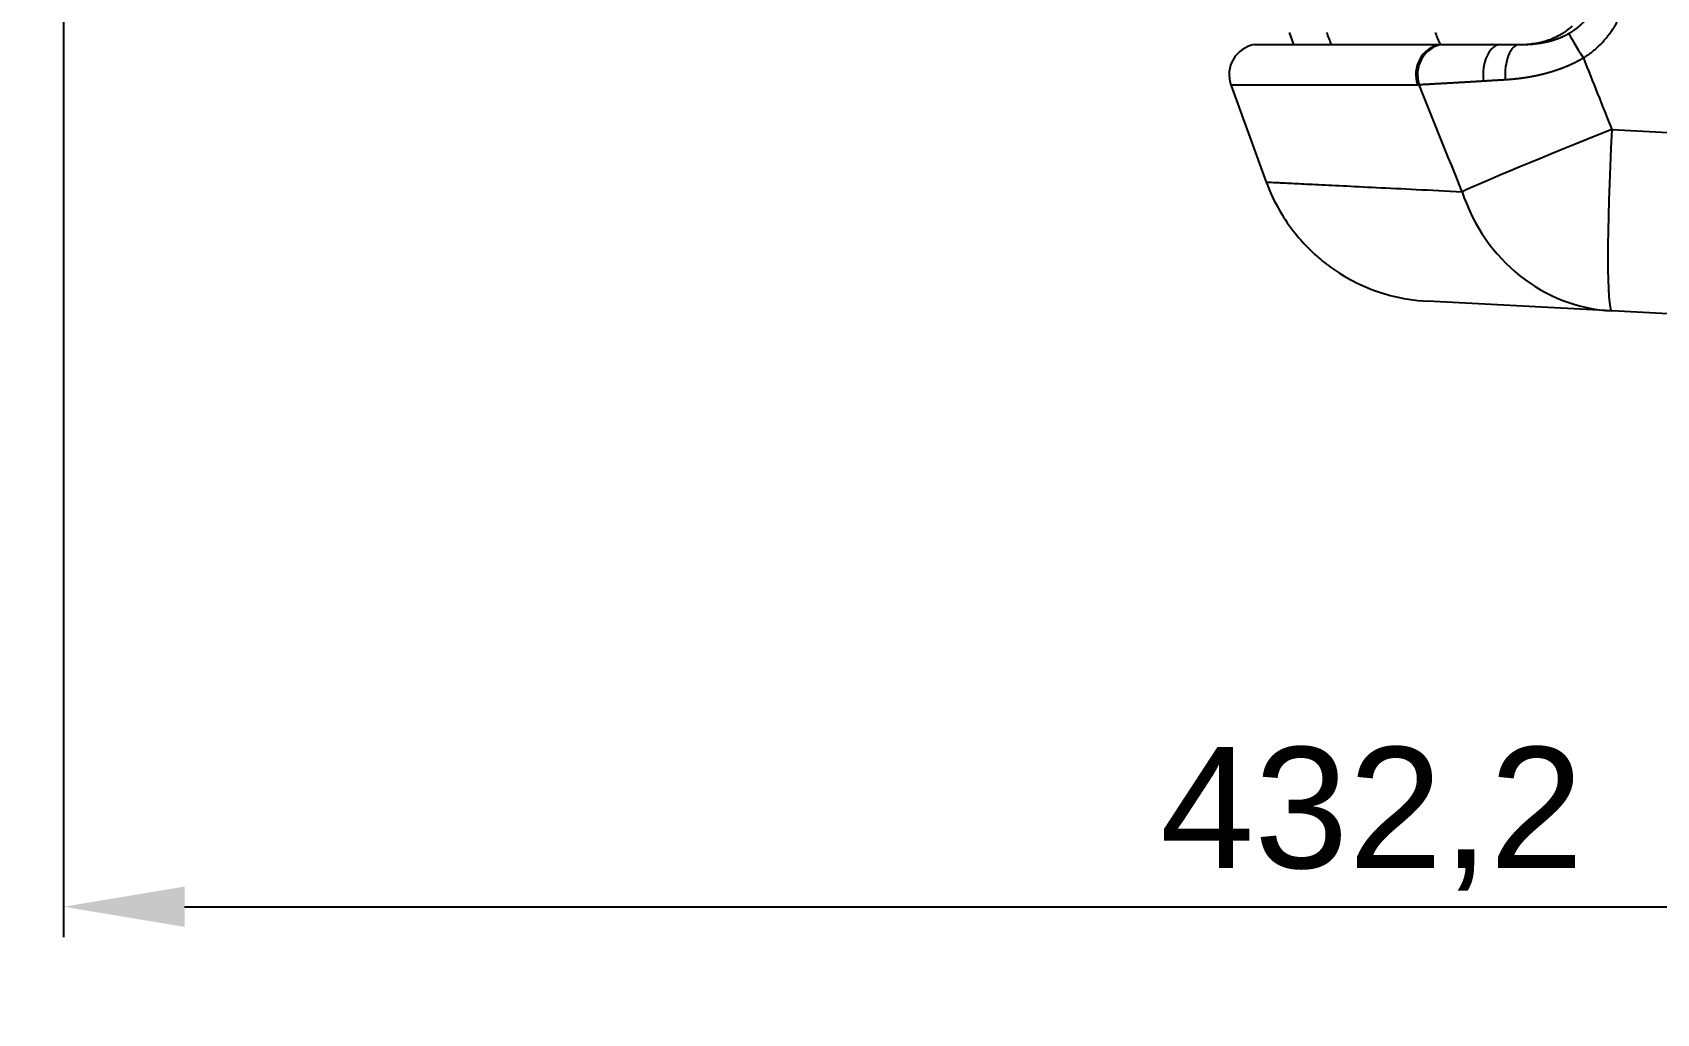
# Model space of a CAD drawing. Header units: millimetres. Extents: x 6110 to 6704, y -2661 to -1821.
# Drawn here: x 6510.3 to 6577.3, y -2552.2 to -2511.7 of the extents above; entities that cross this region are included whole.
import ezdxf

# ---------------------------------------------------------------- set-up
doc = ezdxf.new("R2010")
doc.units = ezdxf.units.MM
doc.header["$LTSCALE"] = 0.1
doc.linetypes.add('HIDDEN2', pattern=[4.7625, 3.175, -1.5875])
doc.layers.add('1', color=4, linetype='HIDDEN2', lineweight=13)
doc.layers.add('DIM', color=3, linetype='Continuous', lineweight=9)
doc.styles.get("Standard").update_dxf_attribs({"font": 'arial.ttf'})
doc.dimstyles.new('ISO-25', dxfattribs={"dimtxt": 2.5, "dimasz": 2.5, "dimexe": 1.25, "dimexo": 0.625, "dimtad": 1, "dimlfac": 5, "dimtxsty": 'Standard', "dimcen": 2.5, "dimadec": 0, "dimazin": 0, "dimtfac": 1, "dimtmove": 0, "dimatfit": 3, "dimfxl": 1, "dimarcsym": 0})

# ---------------------------------------------------------------- blocks, each defined once
blk = doc.blocks.new('*D39')
at = {"layer": 'Defpoints', "color": 0, "transparency": 16777216}
for p in [(6513.773, -2395.98), (6477.754, -2595.98), (6513.773, -2595.98)]:
    blk.add_point(p, dxfattribs=at)
at = {"layer": 'DIM', "color": 0, "lineweight": -2, "transparency": 16777216}
for p, q in [((6513.148, -2395.98), (6476.504, -2395.98)), ((6477.754, -2400.98), (6477.754, -2590.98)), ((6513.148, -2595.98), (6476.504, -2595.98))]:
    blk.add_line(p, q, dxfattribs=at)
at = {"layer": 'DIM', "color": 0, "transparency": 16777216}
for points in [[(6476.921, -2400.98), (6478.587, -2400.98), (6477.754, -2395.98)], [(6476.921, -2590.98), (6478.587, -2590.98), (6477.754, -2595.98)]]:
    blk.add_solid(points, dxfattribs=at)
at = {"layer": 'DIM', "color": 0, "transparency": 16777216, "insert": (6473.604, -2495.98), "char_height": 5, "attachment_point": 5, "rotation": 90, "bg_fill": 3, "box_fill_scale": 1.1, "bg_fill_color": 256, "bg_fill_true_color": 13158600, "bg_fill_transparency": 0}
blk.add_mtext('800( {\\fGulim|b0|i0|c129|p50;세면대 높이)}', dxfattribs=at)
blk = doc.blocks.new('*D44')
at = {"layer": 'Defpoints', "color": 0, "transparency": 16777216}
for p in [(6511.558, -2398.849), (6619.617, -2532.542), (6619.617, -2547.836)]:
    blk.add_point(p, dxfattribs=at)
at = {"layer": 'DIM', "color": 0, "lineweight": -2, "transparency": 16777216}
for p, q in [((6511.558, -2399.474), (6511.558, -2549.086)), ((6619.617, -2533.167), (6619.617, -2549.086)), ((6516.558, -2547.836), (6614.617, -2547.836))]:
    blk.add_line(p, q, dxfattribs=at)
at = {"layer": 'DIM', "color": 0, "transparency": 16777216}
for points in [[(6516.558, -2547.003), (6516.558, -2548.669), (6511.558, -2547.836)], [(6614.617, -2547.003), (6614.617, -2548.669), (6619.617, -2547.836)]]:
    blk.add_solid(points, dxfattribs=at)
at = {"layer": 'DIM', "color": 0, "transparency": 16777216, "insert": (6565.588, -2544.206), "char_height": 5, "attachment_point": 5, "bg_fill": 3, "box_fill_scale": 1.1, "bg_fill_color": 256, "bg_fill_true_color": 13158600, "bg_fill_transparency": 0}
blk.add_mtext('432,2', dxfattribs=at)

msp = doc.modelspace()

# ---------------------------------------------------------------- hatches: boundary and pattern name
at = {"layer": 'DIM'}
h = msp.add_hatch(dxfattribs=at)
h.set_pattern_fill('ANSI31', color=2)
edge = h.paths.add_edge_path()
edge.add_line((6619.617, -2595.98), (6619.617, -1962.206))
edge.add_line((6634.617, -1966.11), (6619.617, -1966.11))
edge.add_line((6634.617, -2610.98), (6634.617, -1966.11))
edge.add_line((6634.617, -2610.98), (6184.457, -2610.98))
edge.add_line((6619.617, -2595.98), (6184.457, -2595.98))
edge.add_line((6184.457, -2610.98), (6184.457, -2595.98))

# ---------------------------------------------------------------- linework, layer by layer
at = {"layer": '1', "color": 7, "linetype": 'Continuous', "lineweight": -3}
for p, q in [((6560.76, -2512.231), (6563.918, -2512.231)), ((6562.174, -2511.731), (6562.356, -2512.231)), ((6563.918, -2512.231), (6568.404, -2512.231)), ((6559.769, -2513.894), (6561.23, -2517.908)), ((6559.769, -2513.894), (6567.476, -2513.894)), ((6575.499, -2515.74), (6614.705, -2517.795)), ((6575.499, -2523.23), (6567.885, -2522.831)), ((6614.705, -2525.284), (6575.499, -2523.23))]:
    msp.add_line(p, q, dxfattribs=at)
msp.add_arc((6560.944, -2513.467), 1.25, 98.46304, 200, dxfattribs=at)
for centre, major_axis, ratio, start_param, end_param in [((6568.576, -2513.467), (0, 1.25), 0.936036, 0.147708, 1.919862), ((6568.644, -2513.467), (0.016, 1.25), 0.934869, 0.157223, 1.931865), ((6570.911, -2513.48), (0, 1.25), 0.582642, 0, 1.782073), ((6571.679, -2513.48), (0, 1.25), 0.470632, 0, 1.7378), ((6574.39, -2512.787), (-0.671, 1.055), 0.04418, 0.234735, 1.542708), ((6575.891, -2515.74), (6.968, 2.774), 0.019378, 1.619441, 2.797116), ((6575.891, -2515.74), (0.393, 7.49), 0.052264, 1.573535, 3.141593), ((6575.891, -2515.74), (0.393, 7.49), 0.930517, 1.968657, 3.141593)]:
    msp.add_ellipse(centre, major_axis=major_axis, ratio=ratio, start_param=start_param, end_param=end_param, dxfattribs=at)
for points, degree, knots in [([(6573.727, -2511.768), (6573.73, -2511.766), (6573.738, -2511.762), (6573.75, -2511.755), (6573.761, -2511.748), (6573.772, -2511.741), (6573.784, -2511.734), (6573.795, -2511.727), (6573.806, -2511.72), (6573.818, -2511.713), (6573.829, -2511.706), (6573.84, -2511.699), (6573.851, -2511.692), (6573.862, -2511.685), (6573.873, -2511.678), (6573.884, -2511.671), (6573.894, -2511.663), (6573.905, -2511.656), (6573.916, -2511.649), (6573.926, -2511.641), (6573.937, -2511.634), (6573.948, -2511.627), (6573.958, -2511.619), (6573.969, -2511.612), (6573.979, -2511.604), (6573.989, -2511.597), (6574, -2511.589), (6574.01, -2511.582), (6574.02, -2511.574), (6574.03, -2511.567), (6574.04, -2511.559), (6574.05, -2511.551), (6574.06, -2511.543), (6574.07, -2511.536), (6574.08, -2511.528), (6574.09, -2511.52), (6574.099, -2511.512), (6574.109, -2511.505), (6574.119, -2511.497), (6574.128, -2511.489), (6574.138, -2511.481), (6574.147, -2511.473), (6574.157, -2511.465), (6574.166, -2511.457), (6574.175, -2511.449), (6574.185, -2511.441), (6574.194, -2511.433), (6574.203, -2511.425), (6574.212, -2511.417), (6574.221, -2511.409), (6574.23, -2511.4), (6574.239, -2511.392), (6574.248, -2511.384), (6574.257, -2511.376), (6574.265, -2511.368), (6574.274, -2511.359), (6574.283, -2511.351), (6574.291, -2511.343), (6574.3, -2511.334), (6574.308, -2511.326), (6574.317, -2511.318), (6574.325, -2511.309), (6574.334, -2511.301), (6574.342, -2511.292), (6574.35, -2511.284), (6574.358, -2511.276), (6574.366, -2511.267), (6574.374, -2511.259), (6574.382, -2511.25), (6574.39, -2511.242), (6574.398, -2511.233), (6574.406, -2511.225), (6574.414, -2511.216), (6574.422, -2511.207), (6574.429, -2511.199), (6574.437, -2511.19), (6574.444, -2511.181), (6574.452, -2511.173), (6574.459, -2511.164), (6574.467, -2511.155), (6574.474, -2511.147), (6574.482, -2511.138), (6574.489, -2511.129), (6574.496, -2511.121), (6574.503, -2511.112), (6574.51, -2511.103), (6574.517, -2511.094), (6574.524, -2511.086), (6574.531, -2511.077), (6574.538, -2511.068), (6574.545, -2511.059), (6574.552, -2511.05), (6574.558, -2511.041), (6574.565, -2511.033), (6574.572, -2511.024), (6574.578, -2511.015), (6574.585, -2511.006), (6574.591, -2510.997), (6574.597, -2510.988), (6574.604, -2510.979), (6574.61, -2510.97), (6574.616, -2510.961), (6574.623, -2510.952), (6574.629, -2510.944), (6574.635, -2510.935), (6574.641, -2510.926), (6574.647, -2510.917), (6574.653, -2510.908), (6574.659, -2510.899), (6574.664, -2510.89), (6574.67, -2510.881), (6574.676, -2510.872), (6574.681, -2510.863), (6574.687, -2510.854), (6574.693, -2510.845), (6574.698, -2510.835), (6574.704, -2510.826), (6574.709, -2510.817), (6574.714, -2510.808), (6574.72, -2510.799), (6574.725, -2510.79), (6574.73, -2510.781), (6574.735, -2510.772), (6574.74, -2510.763), (6574.745, -2510.754), (6574.75, -2510.745), (6574.755, -2510.736), (6574.76, -2510.727), (6574.765, -2510.718), (6574.77, -2510.708), (6574.774, -2510.699), (6574.779, -2510.69), (6574.784, -2510.681), (6574.788, -2510.672), (6574.793, -2510.663), (6574.797, -2510.654), (6574.802, -2510.645), (6574.806, -2510.636), (6574.81, -2510.627), (6574.815, -2510.617), (6574.819, -2510.608), (6574.823, -2510.599), (6574.827, -2510.59), (6574.831, -2510.581), (6574.835, -2510.572), (6574.839, -2510.563), (6574.843, -2510.554), (6574.86, -2510.515), (6574.887, -2510.446), (6574.921, -2510.345), (6574.95, -2510.243), (6574.974, -2510.141), (6574.992, -2510.039), (6575.005, -2509.936), (6575.013, -2509.833), (6575.015, -2509.758), (6575.014, -2509.709), (6575.014, -2509.687), (6575.013, -2509.666), (6575.013, -2509.644), (6575.012, -2509.623), (6575.01, -2509.601), (6575.009, -2509.58), (6575.007, -2509.558), (6575.005, -2509.536), (6575.003, -2509.515), (6575.001, -2509.493), (6574.998, -2509.472), (6574.995, -2509.45), (6574.992, -2509.428), (6574.989, -2509.407), (6574.985, -2509.385), (6574.981, -2509.364), (6574.977, -2509.342), (6574.973, -2509.321), (6574.968, -2509.299), (6574.964, -2509.278), (6574.959, -2509.256), (6574.953, -2509.235), (6574.948, -2509.213), (6574.942, -2509.192), (6574.936, -2509.171), (6574.93, -2509.149), (6574.924, -2509.128), (6574.917, -2509.107), (6574.911, -2509.086), (6574.903, -2509.064), (6574.896, -2509.043), (6574.889, -2509.022), (6574.881, -2509.001), (6574.873, -2508.98), (6574.865, -2508.959), (6574.856, -2508.938), (6574.847, -2508.917), (6574.838, -2508.896), (6574.832, -2508.882), (6574.829, -2508.875)], 3, [0, 0, 0, 0, 0.003983, 0.007958, 0.011925, 0.015883, 0.019832, 0.023774, 0.027706, 0.031631, 0.035547, 0.039454, 0.043354, 0.047244, 0.051127, 0.055001, 0.058867, 0.062725, 0.066574, 0.070415, 0.074248, 0.078072, 0.081889, 0.085697, 0.089496, 0.093288, 0.097071, 0.100847, 0.104614, 0.108372, 0.112123, 0.115866, 0.1196, 0.123326, 0.127045, 0.130755, 0.134457, 0.138151, 0.141837, 0.145514, 0.149184, 0.152846, 0.1565, 0.160146, 0.163783, 0.167413, 0.171035, 0.174649, 0.178255, 0.181853, 0.185443, 0.189026, 0.1926, 0.196167, 0.199726, 0.203276, 0.206819, 0.210355, 0.213882, 0.217402, 0.220914, 0.224418, 0.227914, 0.231403, 0.234884, 0.238358, 0.241823, 0.245281, 0.248731, 0.252174, 0.255609, 0.259037, 0.262456, 0.265869, 0.269273, 0.272671, 0.27606, 0.279442, 0.282817, 0.286184, 0.289544, 0.292896, 0.296241, 0.299578, 0.302908, 0.30623, 0.309546, 0.312853, 0.316154, 0.319447, 0.322733, 0.326011, 0.329282, 0.332546, 0.335803, 0.339053, 0.342295, 0.34553, 0.348758, 0.351979, 0.355192, 0.358399, 0.361598, 0.364791, 0.367976, 0.371154, 0.374325, 0.377489, 0.380646, 0.383797, 0.38694, 0.390076, 0.393205, 0.396328, 0.399443, 0.402552, 0.405654, 0.408749, 0.411837, 0.414918, 0.417993, 0.421061, 0.424122, 0.427176, 0.430224, 0.433265, 0.436299, 0.439327, 0.442348, 0.445363, 0.448371, 0.451372, 0.454367, 0.457356, 0.460337, 0.463313, 0.466282, 0.469245, 0.472201, 0.475151, 0.478094, 0.481031, 0.483962, 0.486886, 0.489805, 0.492717, 0.495623, 0.498522, 0.529835, 0.560864, 0.591639, 0.622186, 0.652536, 0.682717, 0.712758, 0.742692, 0.748967, 0.755248, 0.761533, 0.767823, 0.774119, 0.78042, 0.786727, 0.79304, 0.79936, 0.805687, 0.81202, 0.818362, 0.82471, 0.831067, 0.837432, 0.843805, 0.850187, 0.856578, 0.862978, 0.869388, 0.875808, 0.882237, 0.888678, 0.895128, 0.90159, 0.908063, 0.914547, 0.921043, 0.927551, 0.934071, 0.940604, 0.947149, 0.953707, 0.960279, 0.966864, 0.973463, 0.980075, 0.986702, 0.993344, 1, 1, 1, 1]), ([(6575.837, -2508.448), (6576.075, -2509.032), (6576.099, -2510.304), (6575.883, -2510.894), (6575.671, -2511.474), (6575.262, -2511.966), (6574.865, -2512.444), (6574.324, -2512.787)], 2, [0, 0, 0, 0.25, 0.5, 0.5, 0.75, 0.75, 1, 1, 1]), ([(6571.647, -2512.231), (6571.742, -2512.231), (6571.837, -2512.228), (6572.029, -2512.215), (6572.125, -2512.205), (6572.318, -2512.179), (6572.415, -2512.162), (6572.608, -2512.119), (6572.705, -2512.094), (6572.815, -2512.06), (6572.827, -2512.056), (6572.851, -2512.048), (6572.887, -2512.036), (6572.972, -2512.006), (6573.043, -2511.978), (6573.184, -2511.919), (6573.276, -2511.874), (6573.412, -2511.798), (6573.456, -2511.772), (6573.523, -2511.73), (6573.544, -2511.716), (6573.577, -2511.694), (6573.588, -2511.686), (6573.609, -2511.671), (6573.62, -2511.664), (6573.716, -2511.594), (6573.797, -2511.528), (6573.874, -2511.455)], 3, [0, 0, 0, 0, 0.125, 0.125, 0.25, 0.25, 0.375, 0.375, 0.5, 0.5, 0.515625, 0.515625, 0.53125, 0.5625, 0.625, 0.625, 0.75, 0.75, 0.8125, 0.8125, 0.84375, 0.84375, 0.859375, 0.859375, 0.875, 0.875, 1, 1, 1, 1]), ([(6568.477, -2512.231), (6568.538, -2512.231), (6568.605, -2512.231), (6568.75, -2512.231), (6568.828, -2512.231), (6568.933, -2512.231), (6568.954, -2512.231), (6568.998, -2512.231), (6569.064, -2512.231), (6569.132, -2512.231), (6569.273, -2512.231), (6569.372, -2512.231), (6569.502, -2512.231), (6569.529, -2512.231), (6569.582, -2512.231), (6569.662, -2512.231), (6569.745, -2512.231), (6569.913, -2512.231), (6570.029, -2512.231), (6570.268, -2512.231), (6570.391, -2512.231), (6570.646, -2512.231), (6570.776, -2512.231), (6570.911, -2512.231)], 3, [0, 0, 0, 0, 0.125, 0.125, 0.25, 0.25, 0.28125, 0.28125, 0.3125, 0.375, 0.375, 0.5, 0.5, 0.53125, 0.53125, 0.5625, 0.625, 0.625, 0.75, 0.75, 0.875, 0.875, 1, 1, 1, 1]), ([(6571.679, -2512.231), (6571.684, -2512.231), (6571.695, -2512.231), (6571.711, -2512.23), (6571.727, -2512.23), (6571.743, -2512.23), (6571.758, -2512.23), (6571.774, -2512.23), (6571.79, -2512.23), (6571.806, -2512.229), (6571.822, -2512.229), (6571.837, -2512.229), (6571.853, -2512.228), (6571.869, -2512.228), (6571.884, -2512.227), (6571.9, -2512.227), (6571.916, -2512.226), (6571.931, -2512.226), (6571.947, -2512.225), (6571.963, -2512.224), (6571.978, -2512.224), (6571.994, -2512.223), (6572.009, -2512.222), (6572.025, -2512.221), (6572.04, -2512.22), (6572.056, -2512.219), (6572.071, -2512.218), (6572.087, -2512.217), (6572.102, -2512.216), (6572.118, -2512.215), (6572.133, -2512.214), (6572.148, -2512.213), (6572.164, -2512.212), (6572.179, -2512.21), (6572.194, -2512.209), (6572.209, -2512.208), (6572.225, -2512.206), (6572.24, -2512.205), (6572.255, -2512.203), (6572.27, -2512.202), (6572.285, -2512.2), (6572.301, -2512.199), (6572.316, -2512.197), (6572.331, -2512.195), (6572.346, -2512.194), (6572.361, -2512.192), (6572.376, -2512.19), (6572.391, -2512.188), (6572.406, -2512.186), (6572.421, -2512.184), (6572.436, -2512.182), (6572.45, -2512.18), (6572.465, -2512.178), (6572.48, -2512.176), (6572.495, -2512.174), (6572.51, -2512.172), (6572.524, -2512.17), (6572.539, -2512.167), (6572.554, -2512.165), (6572.569, -2512.163), (6572.583, -2512.16), (6572.598, -2512.158), (6572.612, -2512.155), (6572.627, -2512.153), (6572.642, -2512.15), (6572.656, -2512.147), (6572.67, -2512.145), (6572.685, -2512.142), (6572.699, -2512.139), (6572.714, -2512.136), (6572.728, -2512.133), (6572.742, -2512.13), (6572.757, -2512.127), (6572.771, -2512.124), (6572.785, -2512.121), (6572.799, -2512.118), (6572.814, -2512.115), (6572.828, -2512.112), (6572.842, -2512.109), (6572.856, -2512.105), (6572.87, -2512.102), (6572.884, -2512.099), (6572.898, -2512.095), (6572.912, -2512.092), (6572.926, -2512.088), (6572.94, -2512.085), (6572.954, -2512.081), (6572.967, -2512.077), (6572.981, -2512.073), (6572.995, -2512.07), (6573.009, -2512.066), (6573.022, -2512.062), (6573.036, -2512.058), (6573.05, -2512.054), (6573.063, -2512.05), (6573.077, -2512.046), (6573.09, -2512.042), (6573.104, -2512.038), (6573.117, -2512.034), (6573.131, -2512.029), (6573.144, -2512.025), (6573.157, -2512.021), (6573.171, -2512.016), (6573.184, -2512.012), (6573.197, -2512.007), (6573.21, -2512.003), (6573.223, -2511.998), (6573.236, -2511.994), (6573.249, -2511.989), (6573.263, -2511.984), (6573.275, -2511.98), (6573.288, -2511.975), (6573.301, -2511.97), (6573.314, -2511.965), (6573.327, -2511.96), (6573.34, -2511.955), (6573.353, -2511.95), (6573.365, -2511.945), (6573.378, -2511.94), (6573.391, -2511.934), (6573.403, -2511.929), (6573.416, -2511.924), (6573.428, -2511.918), (6573.441, -2511.913), (6573.453, -2511.908), (6573.466, -2511.902), (6573.478, -2511.896), (6573.49, -2511.891), (6573.502, -2511.885), (6573.515, -2511.88), (6573.527, -2511.874), (6573.539, -2511.868), (6573.551, -2511.862), (6573.563, -2511.856), (6573.575, -2511.85), (6573.587, -2511.844), (6573.599, -2511.838), (6573.611, -2511.832), (6573.622, -2511.826), (6573.634, -2511.82), (6573.646, -2511.814), (6573.658, -2511.807), (6573.669, -2511.801), (6573.681, -2511.794), (6573.692, -2511.788), (6573.704, -2511.782), (6573.715, -2511.775), (6573.723, -2511.771), (6573.727, -2511.768)], 3, [0, 0, 0, 0, 0.008442, 0.016859, 0.025251, 0.033618, 0.04196, 0.050277, 0.058569, 0.066836, 0.075079, 0.083296, 0.091489, 0.099658, 0.107801, 0.115921, 0.124015, 0.132086, 0.140132, 0.148153, 0.156151, 0.164124, 0.172073, 0.179997, 0.187898, 0.195775, 0.203628, 0.211457, 0.219262, 0.227043, 0.234801, 0.242535, 0.250246, 0.257933, 0.265596, 0.273236, 0.280853, 0.288446, 0.296017, 0.303564, 0.311088, 0.318589, 0.326067, 0.333522, 0.340954, 0.348364, 0.355751, 0.363115, 0.370457, 0.377776, 0.385073, 0.392348, 0.3996, 0.40683, 0.414038, 0.421224, 0.428388, 0.43553, 0.44265, 0.449748, 0.456825, 0.46388, 0.470914, 0.477926, 0.484916, 0.491886, 0.498834, 0.505761, 0.512667, 0.519553, 0.526417, 0.53326, 0.540083, 0.546885, 0.553667, 0.560428, 0.567169, 0.573889, 0.580589, 0.58727, 0.59393, 0.60057, 0.60719, 0.613791, 0.620372, 0.626933, 0.633475, 0.639998, 0.646501, 0.652985, 0.65945, 0.665896, 0.672324, 0.678732, 0.685122, 0.691493, 0.697846, 0.70418, 0.710496, 0.716794, 0.723074, 0.729336, 0.73558, 0.741806, 0.748015, 0.754206, 0.76038, 0.766536, 0.772675, 0.778798, 0.784903, 0.790991, 0.797063, 0.803118, 0.809157, 0.815179, 0.821185, 0.827175, 0.833148, 0.839106, 0.845048, 0.850975, 0.856886, 0.862781, 0.868662, 0.874527, 0.880377, 0.886212, 0.892033, 0.897839, 0.90363, 0.909407, 0.91517, 0.920919, 0.926654, 0.932375, 0.938082, 0.943776, 0.949456, 0.955123, 0.960777, 0.966418, 0.972047, 0.977662, 0.983265, 0.988856, 0.994434, 1, 1, 1, 1]), ([(6574.324, -2512.787), (6574.32, -2512.79), (6574.311, -2512.795), (6574.298, -2512.803), (6574.284, -2512.811), (6574.271, -2512.819), (6574.257, -2512.826), (6574.244, -2512.834), (6574.23, -2512.842), (6574.217, -2512.85), (6574.203, -2512.857), (6574.19, -2512.865), (6574.176, -2512.872), (6574.162, -2512.88), (6574.148, -2512.887), (6574.135, -2512.895), (6574.121, -2512.902), (6574.107, -2512.91), (6574.093, -2512.917), (6574.079, -2512.924), (6574.065, -2512.932), (6574.051, -2512.939), (6574.037, -2512.946), (6574.023, -2512.953), (6574.009, -2512.96), (6573.995, -2512.968), (6573.981, -2512.975), (6573.966, -2512.982), (6573.952, -2512.989), (6573.938, -2512.996), (6573.923, -2513.003), (6573.909, -2513.01), (6573.895, -2513.017), (6573.88, -2513.024), (6573.866, -2513.03), (6573.851, -2513.037), (6573.837, -2513.044), (6573.822, -2513.051), (6573.808, -2513.057), (6573.793, -2513.064), (6573.778, -2513.071), (6573.763, -2513.077), (6573.749, -2513.084), (6573.734, -2513.091), (6573.719, -2513.097), (6573.704, -2513.104), (6573.689, -2513.11), (6573.675, -2513.116), (6573.66, -2513.123), (6573.645, -2513.129), (6573.63, -2513.136), (6573.614, -2513.142), (6573.599, -2513.148), (6573.584, -2513.154), (6573.569, -2513.16), (6573.554, -2513.167), (6573.539, -2513.173), (6573.523, -2513.179), (6573.508, -2513.185), (6573.493, -2513.191), (6573.478, -2513.197), (6573.462, -2513.203), (6573.447, -2513.209), (6573.431, -2513.215), (6573.416, -2513.221), (6573.4, -2513.226), (6573.385, -2513.232), (6573.369, -2513.238), (6573.354, -2513.244), (6573.338, -2513.249), (6573.322, -2513.255), (6573.307, -2513.261), (6573.291, -2513.266), (6573.275, -2513.272), (6573.259, -2513.277), (6573.244, -2513.283), (6573.228, -2513.288), (6573.212, -2513.294), (6573.196, -2513.299), (6573.18, -2513.304), (6573.164, -2513.31), (6573.148, -2513.315), (6573.132, -2513.32), (6573.116, -2513.325), (6573.1, -2513.33), (6573.084, -2513.336), (6573.068, -2513.341), (6573.051, -2513.346), (6573.035, -2513.351), (6573.019, -2513.356), (6573.003, -2513.361), (6572.986, -2513.366), (6572.97, -2513.371), (6572.954, -2513.375), (6572.937, -2513.38), (6572.921, -2513.385), (6572.904, -2513.39), (6572.888, -2513.394), (6572.872, -2513.399), (6572.855, -2513.404), (6572.838, -2513.408), (6572.822, -2513.413), (6572.805, -2513.418), (6572.789, -2513.422), (6572.772, -2513.426), (6572.755, -2513.431), (6572.739, -2513.435), (6572.722, -2513.44), (6572.7, -2513.445), (6572.673, -2513.452), (6572.642, -2513.46), (6572.61, -2513.468), (6572.577, -2513.476), (6572.545, -2513.483), (6572.512, -2513.491), (6572.48, -2513.498), (6572.447, -2513.505), (6572.414, -2513.512), (6572.381, -2513.519), (6572.347, -2513.526), (6572.314, -2513.533), (6572.28, -2513.54), (6572.247, -2513.546), (6572.213, -2513.553), (6572.179, -2513.559), (6572.145, -2513.565), (6572.11, -2513.571), (6572.076, -2513.577), (6572.041, -2513.583), (6572.006, -2513.589), (6571.972, -2513.594), (6571.937, -2513.6), (6571.901, -2513.605), (6571.866, -2513.61), (6571.831, -2513.615), (6571.795, -2513.62), (6571.76, -2513.625), (6571.724, -2513.63), (6571.688, -2513.634), (6571.652, -2513.639), (6571.616, -2513.643), (6571.579, -2513.647), (6571.543, -2513.651), (6571.507, -2513.655), (6571.47, -2513.659), (6571.433, -2513.662), (6571.397, -2513.666), (6571.36, -2513.669), (6571.323, -2513.672), (6571.286, -2513.675), (6571.248, -2513.678), (6571.211, -2513.681), (6571.174, -2513.684), (6571.136, -2513.686), (6571.111, -2513.688), (6571.099, -2513.688)], 3, [0, 0, 0, 0, 0.004365, 0.008734, 0.013109, 0.017489, 0.021873, 0.026263, 0.030658, 0.035058, 0.039463, 0.043874, 0.04829, 0.052711, 0.057138, 0.06157, 0.066008, 0.070451, 0.074899, 0.079353, 0.083813, 0.088279, 0.09275, 0.097227, 0.101709, 0.106198, 0.110692, 0.115192, 0.119699, 0.124211, 0.128729, 0.133253, 0.137783, 0.14232, 0.146862, 0.151411, 0.155966, 0.160527, 0.165094, 0.169668, 0.174248, 0.178835, 0.183428, 0.188027, 0.192633, 0.197245, 0.201864, 0.20649, 0.211122, 0.215761, 0.220406, 0.225059, 0.229718, 0.234384, 0.239056, 0.243736, 0.248422, 0.253115, 0.257816, 0.262523, 0.267237, 0.271958, 0.276687, 0.281422, 0.286165, 0.290914, 0.295671, 0.300435, 0.305207, 0.309985, 0.314771, 0.319564, 0.324365, 0.329173, 0.333988, 0.338811, 0.343641, 0.348479, 0.353324, 0.358177, 0.363037, 0.367905, 0.372781, 0.377664, 0.382555, 0.387454, 0.39236, 0.397274, 0.402196, 0.407125, 0.412063, 0.417008, 0.421961, 0.426922, 0.431891, 0.436867, 0.441852, 0.446845, 0.451845, 0.456854, 0.461871, 0.466896, 0.471928, 0.476969, 0.482018, 0.487076, 0.492141, 0.497214, 0.502296, 0.511913, 0.521581, 0.531301, 0.541073, 0.550896, 0.560772, 0.570701, 0.580682, 0.590715, 0.600802, 0.610941, 0.621134, 0.63138, 0.641679, 0.652032, 0.662438, 0.672899, 0.683413, 0.693981, 0.704603, 0.71528, 0.726011, 0.736796, 0.747635, 0.75853, 0.769478, 0.780482, 0.79154, 0.802653, 0.813821, 0.825044, 0.836322, 0.847655, 0.859043, 0.870486, 0.881984, 0.893537, 0.905146, 0.916809, 0.928528, 0.940302, 0.952131, 0.964016, 0.975955, 0.98795, 1, 1, 1, 1]), ([(6570.199, -2513.743), (6570.193, -2513.743), (6570.181, -2513.744), (6570.163, -2513.745), (6570.145, -2513.746), (6570.127, -2513.747), (6570.109, -2513.748), (6570.091, -2513.749), (6570.073, -2513.75), (6570.056, -2513.751), (6570.038, -2513.752), (6570.02, -2513.753), (6570.003, -2513.755), (6569.985, -2513.756), (6569.968, -2513.757), (6569.951, -2513.758), (6569.934, -2513.759), (6569.916, -2513.76), (6569.899, -2513.761), (6569.882, -2513.762), (6569.865, -2513.763), (6569.848, -2513.764), (6569.831, -2513.765), (6569.815, -2513.766), (6569.798, -2513.767), (6569.781, -2513.768), (6569.765, -2513.769), (6569.748, -2513.77), (6569.732, -2513.771), (6569.715, -2513.772), (6569.699, -2513.773), (6569.683, -2513.774), (6569.666, -2513.775), (6569.65, -2513.776), (6569.634, -2513.777), (6569.618, -2513.778), (6569.602, -2513.779), (6569.586, -2513.779), (6569.57, -2513.78), (6569.555, -2513.781), (6569.539, -2513.782), (6569.523, -2513.783), (6569.508, -2513.784), (6569.492, -2513.785), (6569.477, -2513.786), (6569.462, -2513.787), (6569.446, -2513.788), (6569.431, -2513.789), (6569.416, -2513.79), (6569.401, -2513.79), (6569.386, -2513.791), (6569.371, -2513.792), (6569.356, -2513.793), (6569.341, -2513.794), (6569.326, -2513.795), (6569.311, -2513.796), (6569.297, -2513.797), (6569.282, -2513.797), (6569.267, -2513.798), (6569.253, -2513.799), (6569.239, -2513.8), (6569.224, -2513.801), (6569.21, -2513.802), (6569.196, -2513.802), (6569.182, -2513.803), (6569.167, -2513.804), (6569.153, -2513.805), (6569.139, -2513.806), (6569.126, -2513.806), (6569.112, -2513.807), (6569.098, -2513.808), (6569.084, -2513.809), (6569.071, -2513.81), (6569.057, -2513.81), (6569.043, -2513.811), (6569.03, -2513.812), (6569.017, -2513.813), (6569.003, -2513.813), (6568.99, -2513.814), (6568.977, -2513.815), (6568.964, -2513.816), (6568.951, -2513.816), (6568.938, -2513.817), (6568.925, -2513.818), (6568.912, -2513.819), (6568.899, -2513.819), (6568.886, -2513.82), (6568.873, -2513.821), (6568.861, -2513.822), (6568.848, -2513.822), (6568.836, -2513.823), (6568.823, -2513.824), (6568.811, -2513.824), (6568.798, -2513.825), (6568.786, -2513.826), (6568.774, -2513.826), (6568.762, -2513.827), (6568.749, -2513.828), (6568.737, -2513.828), (6568.725, -2513.829), (6568.714, -2513.83), (6568.702, -2513.831), (6568.69, -2513.831), (6568.678, -2513.832), (6568.666, -2513.832), (6568.655, -2513.833), (6568.643, -2513.834), (6568.632, -2513.834), (6568.615, -2513.835), (6568.592, -2513.837), (6568.565, -2513.838), (6568.538, -2513.84), (6568.511, -2513.841), (6568.484, -2513.843), (6568.457, -2513.844), (6568.431, -2513.846), (6568.405, -2513.847), (6568.38, -2513.849), (6568.354, -2513.85), (6568.329, -2513.852), (6568.304, -2513.853), (6568.28, -2513.854), (6568.255, -2513.856), (6568.231, -2513.857), (6568.207, -2513.858), (6568.184, -2513.86), (6568.161, -2513.861), (6568.138, -2513.862), (6568.115, -2513.864), (6568.093, -2513.865), (6568.071, -2513.866), (6568.049, -2513.867), (6568.027, -2513.868), (6568.006, -2513.87), (6567.985, -2513.871), (6567.964, -2513.872), (6567.943, -2513.873), (6567.923, -2513.874), (6567.903, -2513.875), (6567.884, -2513.876), (6567.864, -2513.877), (6567.845, -2513.878), (6567.826, -2513.879), (6567.807, -2513.88), (6567.789, -2513.881), (6567.771, -2513.882), (6567.753, -2513.883), (6567.736, -2513.884), (6567.718, -2513.885), (6567.701, -2513.886), (6567.684, -2513.887), (6567.668, -2513.888), (6567.652, -2513.889), (6567.636, -2513.89), (6567.62, -2513.891), (6567.604, -2513.892), (6567.589, -2513.892), (6567.574, -2513.893), (6567.56, -2513.894), (6567.55, -2513.895), (6567.545, -2513.895)], 3, [0, 0, 0, 0, 0.005069, 0.01013, 0.015184, 0.020231, 0.02527, 0.030302, 0.035327, 0.040345, 0.045355, 0.050358, 0.055353, 0.060341, 0.065321, 0.070294, 0.07526, 0.080218, 0.085168, 0.090111, 0.095046, 0.099974, 0.104895, 0.109807, 0.114712, 0.11961, 0.1245, 0.129382, 0.134256, 0.139123, 0.143982, 0.148834, 0.153678, 0.158514, 0.163342, 0.168162, 0.172975, 0.17778, 0.182577, 0.187366, 0.192148, 0.196921, 0.201687, 0.206445, 0.211195, 0.215937, 0.220671, 0.225398, 0.230116, 0.234826, 0.239529, 0.244223, 0.24891, 0.253588, 0.258259, 0.262922, 0.267576, 0.272223, 0.276861, 0.281491, 0.286114, 0.290728, 0.295334, 0.299932, 0.304522, 0.309104, 0.313678, 0.318244, 0.322801, 0.32735, 0.331892, 0.336425, 0.34095, 0.345466, 0.349975, 0.354475, 0.358967, 0.363451, 0.367927, 0.372394, 0.376854, 0.381305, 0.385747, 0.390182, 0.394608, 0.399026, 0.403436, 0.407837, 0.41223, 0.416615, 0.420992, 0.42536, 0.42972, 0.434071, 0.438415, 0.44275, 0.447076, 0.451395, 0.455705, 0.460006, 0.4643, 0.468584, 0.472861, 0.477129, 0.481389, 0.485641, 0.489884, 0.494118, 0.498345, 0.508683, 0.519003, 0.529305, 0.539588, 0.549852, 0.560098, 0.570325, 0.580532, 0.590721, 0.60089, 0.61104, 0.621171, 0.631282, 0.641373, 0.651444, 0.661495, 0.671527, 0.681538, 0.691529, 0.701499, 0.711449, 0.721379, 0.731288, 0.741176, 0.751043, 0.760889, 0.770714, 0.780518, 0.790301, 0.800063, 0.809803, 0.819522, 0.829219, 0.838894, 0.848548, 0.85818, 0.86779, 0.877379, 0.886945, 0.896489, 0.906011, 0.915511, 0.924988, 0.934444, 0.943876, 0.953287, 0.962675, 0.97204, 0.981383, 0.990703, 1, 1, 1, 1]), ([(6571.099, -2513.688), (6571.093, -2513.689), (6571.08, -2513.689), (6571.061, -2513.691), (6571.043, -2513.692), (6571.024, -2513.693), (6571.006, -2513.694), (6570.987, -2513.695), (6570.969, -2513.696), (6570.951, -2513.697), (6570.933, -2513.698), (6570.914, -2513.699), (6570.896, -2513.7), (6570.878, -2513.702), (6570.86, -2513.703), (6570.843, -2513.704), (6570.825, -2513.705), (6570.807, -2513.706), (6570.789, -2513.707), (6570.772, -2513.708), (6570.754, -2513.709), (6570.737, -2513.71), (6570.719, -2513.711), (6570.702, -2513.712), (6570.685, -2513.713), (6570.668, -2513.714), (6570.651, -2513.715), (6570.634, -2513.716), (6570.617, -2513.717), (6570.6, -2513.718), (6570.583, -2513.719), (6570.566, -2513.72), (6570.549, -2513.721), (6570.533, -2513.722), (6570.516, -2513.723), (6570.5, -2513.724), (6570.483, -2513.725), (6570.467, -2513.726), (6570.451, -2513.727), (6570.434, -2513.728), (6570.418, -2513.729), (6570.402, -2513.73), (6570.386, -2513.731), (6570.37, -2513.732), (6570.354, -2513.733), (6570.338, -2513.734), (6570.323, -2513.735), (6570.307, -2513.736), (6570.291, -2513.737), (6570.276, -2513.738), (6570.26, -2513.739), (6570.245, -2513.74), (6570.229, -2513.741), (6570.214, -2513.742), (6570.204, -2513.742), (6570.199, -2513.743)], 3, [0, 0, 0, 0, 0.020036, 0.040029, 0.059977, 0.079882, 0.099743, 0.11956, 0.139333, 0.159062, 0.178747, 0.198387, 0.217983, 0.237535, 0.257042, 0.276504, 0.295922, 0.315295, 0.334623, 0.353906, 0.373144, 0.392337, 0.411485, 0.430587, 0.449645, 0.468657, 0.487624, 0.506545, 0.52542, 0.54425, 0.563035, 0.581773, 0.600466, 0.619113, 0.637714, 0.656269, 0.674778, 0.693241, 0.711657, 0.730028, 0.748352, 0.76663, 0.784861, 0.803046, 0.821184, 0.839276, 0.857322, 0.87532, 0.893272, 0.911177, 0.929036, 0.946847, 0.964612, 0.982329, 1, 1, 1, 1]), ([(6561.229, -2517.906), (6561.384, -2518.33), (6561.731, -2519.07), (6562.361, -2519.986), (6562.946, -2520.634), (6563.517, -2521.152), (6564.198, -2521.659), (6565.145, -2522.192), (6566.406, -2522.652), (6567.358, -2522.802), (6567.885, -2522.831)], 3, [0, 0, 0, 0, 0.152805, 0.280186, 0.378461, 0.450895, 0.543952, 0.668427, 0.822043, 1, 1, 1, 1]), ([(6561.229, -2517.906), (6561.229, -2517.906), (6561.229, -2517.906), (6561.229, -2517.906), (6561.229, -2517.906), (6561.229, -2517.906), (6561.23, -2517.906), (6561.232, -2517.906), (6561.276, -2517.908), (6561.448, -2517.917), (6561.575, -2517.923), (6561.913, -2517.94), (6562.124, -2517.95), (6562.629, -2517.975), (6562.924, -2517.99), (6563.598, -2518.023), (6563.977, -2518.042), (6564.818, -2518.083), (6565.281, -2518.106), (6566.291, -2518.156), (6566.837, -2518.183), (6568.013, -2518.241), (6568.643, -2518.272), (6569.314, -2518.305)], 3, [0, 0, 0, 0, 0.000555, 0.002499, 0.003472, 0.003472, 0.004444, 0.004444, 0.128888, 0.128888, 0.253333, 0.253333, 0.377777, 0.377777, 0.502222, 0.502222, 0.626666, 0.626666, 0.751111, 0.751111, 0.875555, 0.875555, 1, 1, 1, 1])]:
    msp.add_open_spline(points, degree=degree, knots=knots, dxfattribs=at)
for points, degree in [([(6563.918, -2512.231), (6563.855, -2512.064), (6563.793, -2511.897), (6563.731, -2511.73)], 3), ([(6568.204, -2511.731), (6568.271, -2511.897), (6568.337, -2512.064), (6568.404, -2512.231)], 3), ([(6568.404, -2512.231), (6568.427, -2512.231), (6568.451, -2512.231), (6568.477, -2512.231)], 3), ([(6570.79, -2512.254), (6570.54, -2512.23)], 1), ([(6570.911, -2512.231), (6571.155, -2512.231), (6571.411, -2512.231), (6571.679, -2512.231)], 3), ([(6574.324, -2512.787), (6574.715, -2513.772), (6575.107, -2514.756), (6575.499, -2515.74)], 3), ([(6567.545, -2513.895), (6567.522, -2513.895), (6567.499, -2513.894), (6567.476, -2513.894)], 3), ([(6569.314, -2518.305), (6568.724, -2516.835), (6568.134, -2515.365), (6567.545, -2513.895)], 3)]:
    msp.add_open_spline(points, degree=degree, dxfattribs=at)

# ---------------------------------------------------------------- next in the draw order: dimensions: what is measured, and where the dimension line sits
at = {"layer": 'DIM'}
dim = msp.add_linear_dim(base=(6477.754, -2595.98), p1=(6513.773, -2395.98), p2=(6513.773, -2595.98), angle=90, text='<>( {\\fGulim|b0|i0|c129|p50;세면대 높이)}', dimstyle='ISO-25', override={"dimtxt": 5, "dimasz": 5, "dimdec": 1, "dimlfac": 4, "dimadec": 1, "dimtdec": 1, "dimfxl": 1.25, "dimtfill": 1}, dxfattribs=at)
dim.commit()
dim.dimension.update_dxf_attribs({"geometry": '*D39', "text_midpoint": (6473.604, -2495.98)})

# ---------------------------------------------------------------- next in the draw order: dimensions: what is measured, and where the dimension line sits
dim = msp.add_linear_dim(base=(6619.617, -2547.836), p1=(6511.558, -2398.849), p2=(6619.617, -2532.542), dimstyle='ISO-25', override={"dimtxt": 5, "dimasz": 5, "dimdec": 1, "dimlfac": 4, "dimadec": 1, "dimtdec": 1, "dimfxl": 1.25, "dimtfill": 1}, dxfattribs=at)
dim.commit()
dim.dimension.update_dxf_attribs({"geometry": '*D44', "text_midpoint": (6565.588, -2544.206)})

doc.saveas('drawing.dxf')
